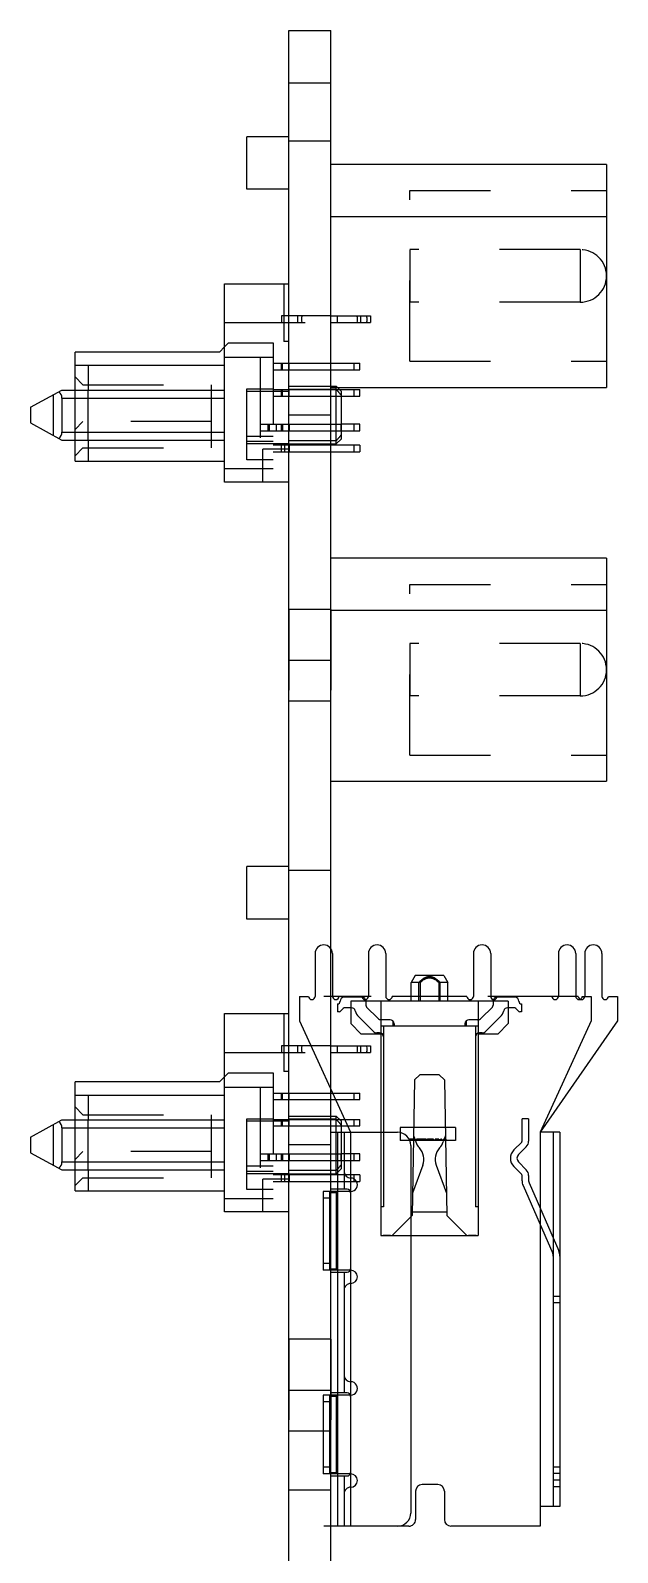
# Model space of a CAD drawing. Header units: millimetres. Extents: x 753 to 1632, y 352 to 973.
# Drawn here: x 1162.4 to 1184.8, y 646.6 to 704.6 of the extents above; entities that cross this region are included whole.
import ezdxf

# ---------------------------------------------------------------- set-up
doc = ezdxf.new("R2010")
doc.units = ezdxf.units.MM
doc.header["$LTSCALE"] = 30.734
doc.linetypes.add('HIDDEN', pattern=[0.2, 0.1, -0.1])
doc.layers.get('0').update_dxf_attribs({"linetype": 'CONTINUOUS'})
for name, color, linetype in [('02___PRT_ALL_AXES', 7, 'CONTINUOUS'), ('5_ALL_CURVES', 7, 'CONTINUOUS'), ('CURVES', 7, 'CONTINUOUS'), ('DEFAULT_2', 8, 'HIDDEN')]:
    doc.layers.add(name, color=color, linetype=linetype)

msp = doc.modelspace()

# ---------------------------------------------------------------- linework, layer by layer
at = {"color": 7, "linetype": 'Continuous'}
for p, q in [((1172.28778, 604.00169), (1172.28778, 704.60169)), ((1172.28778, 704.60169), (1173.88778, 704.60169)), ((1172.28778, 702.60169), (1173.88778, 702.60169)), ((1170.68778, 698.55169), (1170.68778, 700.55169)), ((1172.28778, 700.55169), (1170.68778, 700.55169)), ((1184.38778, 699.50169), (1173.88778, 699.50169)), ((1184.38778, 699.50169), (1184.38778, 691.00169)), ((1172.28778, 698.55169), (1170.68778, 698.55169)), ((1184.38778, 697.50169), (1173.88778, 697.50169)), ((1169.83778, 687.40169), (1169.83778, 694.95169)), ((1169.83778, 694.95169), (1172.28778, 694.95169)), ((1172.00778, 693.66669), (1172.00778, 693.53669)), ((1173.88778, 693.72669), (1175.39778, 693.72669)), ((1173.88778, 693.47669), (1175.39778, 693.47669)), ((1175.00778, 693.72669), (1175.00778, 693.47669)), ((1175.39778, 693.72669), (1175.39778, 693.47669)), ((1164.13778, 690.90169), (1164.13778, 692.35169)), ((1169.63778, 692.35169), (1164.13778, 692.35169)), ((1169.63778, 692.35169), (1169.83778, 692.55169)), ((1164.13778, 691.85169), (1169.83778, 691.85169)), ((1164.63778, 691.85169), (1164.63778, 690.90169)), ((1173.88778, 691.92669), (1174.98778, 691.92669)), ((1173.88778, 691.67669), (1174.98778, 691.67669)), ((1174.76352, 691.92669), (1174.76352, 691.67669)), ((1174.98778, 691.67669), (1174.98778, 691.92669)), ((1162.43778, 690.25169), (1163.63778, 690.90169)), ((1163.63778, 690.90169), (1169.83778, 690.90169)), ((1163.63778, 690.60169), (1163.63778, 689.30169)), ((1163.63778, 690.60169), (1169.83778, 690.60169)), ((1170.68778, 688.85169), (1170.68778, 690.85169)), ((1172.28778, 690.85169), (1170.68778, 690.85169)), ((1173.88778, 691.05169), (1174.08778, 691.05169)), ((1174.08778, 688.85169), (1174.08778, 691.05169)), ((1174.08778, 691.05169), (1174.28778, 690.85169)), ((1174.13778, 691.00169), (1184.38778, 691.00169)), ((1174.21278, 690.92669), (1174.98778, 690.92669)), ((1174.28778, 689.05172), (1174.28778, 690.85165)), ((1174.28778, 690.67669), (1174.98778, 690.67669)), ((1174.76352, 690.92669), (1174.76352, 690.67669)), ((1174.98778, 690.67669), (1174.98778, 690.92669)), ((1162.43778, 690.25169), (1162.43778, 689.65169)), ((1162.43778, 689.65169), (1163.63778, 689.00169)), ((1174.98778, 689.60669), (1174.28778, 689.60669)), ((1174.28778, 689.35669), (1174.98778, 689.35669)), ((1174.76352, 689.60669), (1174.76352, 689.35669)), ((1174.98778, 689.35669), (1174.98778, 689.60669)), ((1163.63778, 689.30169), (1169.83778, 689.30169)), ((1163.63778, 689.00169), (1169.83778, 689.00169)), ((1164.13778, 688.20169), (1164.13778, 689.00169)), ((1164.63778, 689.00169), (1164.63778, 688.20169)), ((1172.28778, 688.85169), (1170.68778, 688.85169)), ((1173.88778, 688.85169), (1174.08778, 688.85169)), ((1174.98778, 688.80669), (1173.88778, 688.80669)), ((1174.08778, 688.85169), (1174.28778, 689.05169)), ((1174.76352, 688.80669), (1174.76352, 688.55669)), ((1174.98778, 688.80669), (1174.98778, 688.55669)), ((1164.13778, 688.20169), (1169.83778, 688.20169)), ((1173.88778, 688.55669), (1174.98778, 688.55669)), ((1172.28778, 687.40169), (1169.83778, 687.40169)), ((1184.38778, 684.50169), (1173.88778, 684.50169)), ((1184.38778, 684.50169), (1184.38778, 676.00169)), ((1184.38778, 682.50169), (1173.88778, 682.50169)), ((1173.88778, 676.00169), (1184.38778, 676.00169)), ((1170.68778, 670.75169), (1170.68778, 672.75169)), ((1172.28778, 672.75169), (1170.68778, 672.75169)), ((1172.28778, 670.75169), (1170.68778, 670.75169)), ((1169.83778, 659.60169), (1169.83778, 667.15169)), ((1169.83778, 667.15169), (1172.28778, 667.15169)), ((1172.00778, 665.86669), (1172.00778, 665.73669)), ((1173.88778, 665.92669), (1175.39778, 665.92669)), ((1173.88778, 665.67669), (1175.39778, 665.67669)), ((1175.00778, 665.92669), (1175.00778, 665.67669)), ((1175.39778, 665.92669), (1175.39778, 665.67669)), ((1164.13778, 663.10169), (1164.13778, 664.55169)), ((1169.63778, 664.55169), (1164.13778, 664.55169)), ((1169.63778, 664.55169), (1169.83778, 664.75169)), ((1164.13778, 664.05169), (1169.83778, 664.05169)), ((1164.63778, 664.05169), (1164.63778, 663.10169)), ((1173.88778, 664.12669), (1174.98778, 664.12669)), ((1173.88778, 663.87669), (1174.98778, 663.87669)), ((1174.76352, 664.12669), (1174.76352, 663.87669)), ((1174.98778, 663.87669), (1174.98778, 664.12669)), ((1173.88778, 663.25169), (1174.08778, 663.25169)), ((1174.08778, 661.05169), (1174.08778, 663.25169)), ((1174.08778, 663.25169), (1174.28778, 663.05169)), ((1162.43778, 662.45169), (1163.63778, 663.10169)), ((1163.63778, 663.10169), (1169.83778, 663.10169)), ((1163.63778, 662.80169), (1163.63778, 661.50169)), ((1163.63778, 662.80169), (1169.83778, 662.80169)), ((1170.68778, 661.05169), (1170.68778, 663.05169)), ((1172.28778, 663.05169), (1170.68778, 663.05169)), ((1174.21278, 663.12669), (1174.98778, 663.12669)), ((1174.28778, 661.25172), (1174.28778, 663.05165)), ((1174.28778, 662.87669), (1174.98778, 662.87669)), ((1174.76352, 663.12669), (1174.76352, 662.87669)), ((1174.98778, 662.87669), (1174.98778, 663.12669)), ((1162.43778, 662.45169), (1162.43778, 661.85169)), ((1177.52398, 662.36915), (1177.536, 662.36915)), ((1177.536, 662.31915), (1177.52398, 662.31915)), ((1177.54225, 662.36915), (1177.54899, 662.36915)), ((1177.54899, 662.31915), (1177.54225, 662.31915)), ((1178.0621, 662.36915), (1178.07412, 662.36915)), ((1178.07412, 662.31915), (1178.0621, 662.31915)), ((1178.08037, 662.36915), (1178.08711, 662.36915)), ((1178.08711, 662.31915), (1178.08037, 662.31915)), ((1178.20475, 662.36915), (1178.18426, 662.36915)), ((1178.20475, 662.31915), (1178.18426, 662.31915)), ((1162.43778, 661.85169), (1163.63778, 661.20169)), ((1174.98778, 661.80669), (1174.28778, 661.80669)), ((1174.28778, 661.55669), (1174.98778, 661.55669)), ((1174.76352, 661.80669), (1174.76352, 661.55669)), ((1174.98778, 661.55669), (1174.98778, 661.80669)), ((1163.63778, 661.50169), (1169.83778, 661.50169)), ((1163.63778, 661.20169), (1169.83778, 661.20169)), ((1164.13778, 660.40169), (1164.13778, 661.20169)), ((1164.63778, 661.20169), (1164.63778, 660.40169)), ((1172.28778, 661.05169), (1170.68778, 661.05169)), ((1173.88778, 661.05169), (1174.08778, 661.05169)), ((1174.98778, 661.00669), (1173.88778, 661.00669)), ((1174.08778, 661.05169), (1174.28778, 661.25169)), ((1174.76352, 661.00669), (1174.76352, 660.75669)), ((1174.98778, 661.00669), (1174.98778, 660.75669)), ((1164.13778, 660.40169), (1169.83778, 660.40169)), ((1173.88778, 660.75669), (1174.98778, 660.75669)), ((1172.28778, 659.60169), (1169.83778, 659.60169)), ((1173.88778, 649.00169), (1172.28778, 649.00169))]:
    msp.add_line(p, q, dxfattribs=at)
at = {"color": 3, "linetype": 'Continuous'}
msp.add_line((1173.88778, 604.00169), (1173.88778, 704.60169), dxfattribs=at)
at = {"color": 6, "linetype": 'Continuous'}
for p, q in [((1173.28456, 669.4412), (1173.28456, 667.81169)), ((1173.94456, 669.4412), (1173.94456, 667.81169)), ((1175.31456, 669.4412), (1175.31456, 667.81169)), ((1175.97456, 669.4412), (1175.97456, 667.81169)), ((1179.31456, 669.4412), (1179.31456, 667.81169)), ((1179.97456, 669.4412), (1179.97456, 667.81169)), ((1182.55456, 669.4412), (1182.55456, 667.81169)), ((1183.21456, 669.4412), (1183.21456, 667.81169)), ((1183.55527, 669.4412), (1183.55527, 667.81169)), ((1184.21527, 669.4412), (1184.21527, 667.81169)), ((1177.093, 668.60169), (1176.943, 668.34188)), ((1178.193, 668.60169), (1177.093, 668.60169)), ((1178.193, 668.60169), (1178.343, 668.34188)), ((1176.943, 667.62329), (1176.943, 668.34188)), ((1177.28245, 668.34188), (1176.943, 668.34188)), ((1177.24092, 667.62329), (1177.24092, 668.34188)), ((1177.28245, 668.34188), (1177.28245, 667.62329)), ((1178.00356, 668.34188), (1178.00356, 667.62329)), ((1178.343, 668.34188), (1178.00356, 668.34188)), ((1178.04508, 667.62329), (1178.04508, 668.34188)), ((1178.343, 667.62329), (1178.343, 668.34188)), ((1172.688, 667.81169), (1172.688, 666.87835)), ((1172.688, 667.81169), (1173.03456, 667.81169)), ((1174.13725, 667.52326), (1174.13725, 667.22569)), ((1175.06456, 667.81169), (1174.19456, 667.81169)), ((1174.35846, 667.3464), (1174.26704, 667.25498)), ((1175.06685, 667.77569), (1174.39015, 667.77569)), ((1174.66685, 667.37569), (1174.42917, 667.37569)), ((1174.643, 667.62329), (1174.643, 666.77329)), ((1180.643, 667.62329), (1174.643, 667.62329)), ((1175.21925, 667.62329), (1175.21925, 667.46951)), ((1175.66827, 666.97907), (1175.24854, 667.3988)), ((1175.79104, 667.62329), (1175.79104, 658.69869)), ((1179.06456, 667.81169), (1176.22456, 667.81169)), ((1179.49497, 667.62329), (1179.49497, 658.69869)), ((1180.03746, 667.3988), (1179.61773, 666.97907)), ((1180.06675, 667.62329), (1180.06675, 667.46951)), ((1180.89586, 667.77569), (1180.21915, 667.77569)), ((1183.30527, 667.81169), (1180.22456, 667.81169)), ((1180.85683, 667.37569), (1180.61915, 667.37569)), ((1180.643, 667.62329), (1180.643, 666.77329)), ((1181.01897, 667.25498), (1180.92754, 667.3464)), ((1181.14875, 667.52326), (1181.14875, 667.22569)), ((1183.46456, 667.81169), (1183.808, 667.81169)), ((1183.808, 667.81169), (1183.808, 666.87835)), ((1184.46527, 667.81169), (1184.8087, 667.81169)), ((1184.8087, 667.81169), (1184.8087, 666.87835)), ((1172.688, 666.87835), (1174.63778, 662.63169)), ((1174.19632, 667.22569), (1174.13725, 667.22569)), ((1175.043, 666.37329), (1174.643, 666.77329)), ((1175.49539, 666.47907), (1174.94613, 667.02833)), ((1176.14104, 666.92049), (1175.80969, 666.92049)), ((1176.24104, 666.88229), (1176.24104, 666.67049)), ((1176.29104, 666.77049), (1176.29104, 666.67049)), ((1178.99497, 666.77049), (1178.99497, 666.67049)), ((1179.04497, 666.88229), (1179.04497, 666.67049)), ((1179.47631, 666.92049), (1179.14497, 666.92049)), ((1180.33988, 667.02833), (1179.79061, 666.47907)), ((1180.643, 666.77329), (1180.243, 666.37329)), ((1181.14875, 667.22569), (1181.08968, 667.22569)), ((1183.808, 666.87835), (1181.858, 662.63169)), ((1184.8087, 666.87835), (1181.858, 662.63169)), ((1175.79104, 666.37329), (1175.043, 666.37329)), ((1175.74252, 666.42049), (1175.63681, 666.42049)), ((1179.49497, 666.67049), (1175.79104, 666.67049)), ((1175.89252, 666.67049), (1175.89252, 659.78769)), ((1179.39348, 666.67049), (1179.39348, 659.78769)), ((1180.243, 666.37329), (1179.49497, 666.37329)), ((1179.64919, 666.42049), (1179.54348, 666.42049)), ((1177.07451, 664.62572), (1176.98431, 659.45794)), ((1177.278, 664.82569), (1177.07451, 664.62572)), ((1178.008, 664.82569), (1177.278, 664.82569)), ((1178.21149, 664.62572), (1178.008, 664.82569)), ((1178.21149, 664.62572), (1178.3017, 659.45794)), ((1176.51958, 662.81915), (1176.51958, 662.31915)), ((1178.62789, 662.81915), (1176.51958, 662.81915)), ((1178.62789, 662.81915), (1178.62789, 662.31915)), ((1181.16962, 662.29561), (1181.16962, 663.14435)), ((1181.41962, 663.14435), (1181.16962, 663.14435)), ((1181.41962, 663.14435), (1181.41962, 662.29561)), ((1173.88778, 662.63169), (1176.42778, 662.63169)), ((1174.13778, 662.63169), (1174.13778, 647.63169)), ((1174.38778, 662.63169), (1174.38778, 660.46169)), ((1174.63778, 662.63169), (1174.63778, 647.63169)), ((1177.52398, 662.31915), (1176.51958, 662.31915)), ((1176.89475, 662.31915), (1176.89475, 662.36915)), ((1176.9385, 662.36915), (1176.89475, 662.36915)), ((1176.90287, 662.31915), (1176.90287, 662.36915)), ((1176.91287, 662.31915), (1176.91287, 662.36915)), ((1176.91662, 662.31915), (1176.91662, 662.36915)), ((1176.92037, 662.31915), (1176.92037, 662.36915)), ((1176.92778, 662.13169), (1176.92778, 648.13169)), ((1176.93037, 662.31915), (1176.93037, 662.36915)), ((1176.9385, 662.31915), (1176.9385, 662.36915)), ((1176.9485, 662.31915), (1176.9485, 662.36915)), ((1176.98162, 662.36915), (1176.9485, 662.36915)), ((1176.97475, 662.31915), (1176.97475, 662.36915)), ((1176.98162, 662.31915), (1176.98162, 662.36915)), ((1176.99162, 662.31915), (1176.99162, 662.36915)), ((1177.03037, 662.36915), (1176.99162, 662.36915)), ((1176.99787, 662.31915), (1176.99787, 662.36915)), ((1176.9985, 662.31915), (1176.9985, 662.36915)), ((1177.0235, 662.31915), (1177.0235, 662.36915)), ((1177.02412, 662.31915), (1177.02412, 662.36915)), ((1177.03037, 662.31915), (1177.03037, 662.36915)), ((1177.03761, 662.51176), (1177.12121, 662.26604)), ((1177.04037, 662.31915), (1177.04037, 662.36915)), ((1177.08787, 662.36915), (1177.04037, 662.36915)), ((1177.041, 662.31915), (1177.041, 662.36915)), ((1177.04287, 662.31915), (1177.04287, 662.36915)), ((1177.04537, 662.31915), (1177.04537, 662.36915)), ((1177.04725, 662.31915), (1177.04725, 662.36915)), ((1177.04787, 662.31915), (1177.04787, 662.36915)), ((1177.0505, 662.31915), (1177.0505, 662.36915)), ((1177.05135, 662.31915), (1177.05135, 662.36915)), ((1177.0526, 662.31915), (1177.0526, 662.36915)), ((1177.0585, 662.31915), (1177.0585, 662.36915)), ((1177.06225, 662.31915), (1177.06225, 662.36915)), ((1177.066, 662.31915), (1177.066, 662.36915)), ((1177.06975, 662.31915), (1177.06975, 662.36915)), ((1177.07564, 662.31915), (1177.07564, 662.36915)), ((1177.07689, 662.31915), (1177.07689, 662.36915)), ((1177.07774, 662.31915), (1177.07774, 662.36915)), ((1177.08037, 662.31915), (1177.08037, 662.36915)), ((1177.081, 662.31915), (1177.081, 662.36915)), ((1177.08287, 662.31915), (1177.08287, 662.36915)), ((1177.08537, 662.31915), (1177.08537, 662.36915)), ((1177.08725, 662.31915), (1177.08725, 662.36915)), ((1177.08787, 662.31915), (1177.08787, 662.36915)), ((1177.14787, 662.31915), (1177.14787, 662.36915)), ((1177.18662, 662.36915), (1177.14787, 662.36915)), ((1177.15412, 662.31915), (1177.15412, 662.36915)), ((1177.15475, 662.31915), (1177.15475, 662.36915)), ((1177.17975, 662.31915), (1177.17975, 662.36915)), ((1177.18037, 662.31915), (1177.18037, 662.36915)), ((1177.18662, 662.31915), (1177.18662, 662.36915)), ((1177.19662, 662.31915), (1177.19662, 662.36915)), ((1177.24412, 662.36915), (1177.19662, 662.36915)), ((1177.19725, 662.31915), (1177.19725, 662.36915)), ((1177.19912, 662.31915), (1177.19912, 662.36915)), ((1177.20162, 662.31915), (1177.20162, 662.36915)), ((1177.2035, 662.31915), (1177.2035, 662.36915)), ((1177.20412, 662.31915), (1177.20412, 662.36915)), ((1177.20675, 662.31915), (1177.20675, 662.36915)), ((1177.2076, 662.31915), (1177.2076, 662.36915)), ((1177.20885, 662.31915), (1177.20885, 662.36915)), ((1177.21475, 662.31915), (1177.21475, 662.36915)), ((1177.2185, 662.31915), (1177.2185, 662.36915)), ((1177.22225, 662.31915), (1177.22225, 662.36915)), ((1177.226, 662.31915), (1177.226, 662.36915)), ((1177.23189, 662.31915), (1177.23189, 662.36915)), ((1177.23314, 662.31915), (1177.23314, 662.36915)), ((1177.23399, 662.31915), (1177.23399, 662.36915)), ((1177.23662, 662.31915), (1177.23662, 662.36915)), ((1177.23725, 662.31915), (1177.23725, 662.36915)), ((1177.23912, 662.31915), (1177.23912, 662.36915)), ((1177.24162, 662.31915), (1177.24162, 662.36915)), ((1177.2435, 662.31915), (1177.2435, 662.36915)), ((1177.24412, 662.31915), (1177.24412, 662.36915)), ((1177.25412, 662.31915), (1177.25412, 662.36915)), ((1177.261, 662.36915), (1177.25412, 662.36915)), ((1177.261, 662.31915), (1177.261, 662.36915)), ((1177.271, 662.31915), (1177.271, 662.36915)), ((1177.30912, 662.36915), (1177.271, 662.36915)), ((1177.28662, 662.31915), (1177.28662, 662.36915)), ((1177.2935, 662.31915), (1177.2935, 662.36915)), ((1177.30912, 662.31915), (1177.30912, 662.36915)), ((1177.31912, 662.31915), (1177.31912, 662.36915)), ((1177.36287, 662.36915), (1177.31912, 662.36915)), ((1177.326, 662.31915), (1177.326, 662.36915)), ((1177.33162, 662.31915), (1177.33162, 662.36915)), ((1177.33287, 662.31915), (1177.33287, 662.36915)), ((1177.33725, 662.31915), (1177.33725, 662.36915)), ((1177.341, 662.31915), (1177.341, 662.36915)), ((1177.34475, 662.31915), (1177.34475, 662.36915)), ((1177.3485, 662.31915), (1177.3485, 662.36915)), ((1177.35037, 662.31915), (1177.35037, 662.36915)), ((1177.356, 662.31915), (1177.356, 662.36915)), ((1177.36287, 662.31915), (1177.36287, 662.36915)), ((1177.37287, 662.31915), (1177.37287, 662.36915)), ((1177.411, 662.36915), (1177.37287, 662.36915)), ((1177.3885, 662.31915), (1177.3885, 662.36915)), ((1177.39537, 662.31915), (1177.39537, 662.36915)), ((1177.411, 662.31915), (1177.411, 662.36915)), ((1177.421, 662.31915), (1177.421, 662.36915)), ((1177.45975, 662.36915), (1177.421, 662.36915)), ((1177.42725, 662.31915), (1177.42725, 662.36915)), ((1177.42787, 662.31915), (1177.42787, 662.36915)), ((1177.45287, 662.31915), (1177.45287, 662.36915)), ((1177.4535, 662.31915), (1177.4535, 662.36915)), ((1177.45975, 662.31915), (1177.45975, 662.36915)), ((1177.46975, 662.31915), (1177.46975, 662.36915)), ((1177.506, 662.36915), (1177.46975, 662.36915)), ((1177.47037, 662.31915), (1177.47037, 662.36915)), ((1177.47287, 662.31915), (1177.47287, 662.36915)), ((1177.49912, 662.31915), (1177.49912, 662.36915)), ((1177.506, 662.31915), (1177.506, 662.36915)), ((1177.51554, 662.36915), (1177.52398, 662.36915)), ((1177.51649, 662.31915), (1177.51649, 662.36915)), ((1177.51726, 662.31915), (1177.51724, 662.36915)), ((1177.51725, 662.31915), (1177.51725, 662.36915)), ((1177.51908, 662.31915), (1177.51908, 662.36915)), ((1177.52035, 662.31915), (1177.52035, 662.36915)), ((1177.52287, 662.31915), (1177.52287, 662.36915)), ((1177.52454, 662.31915), (1177.52454, 662.36915)), ((1177.52648, 662.31915), (1177.52648, 662.36915)), ((1177.52725, 662.31915), (1177.52725, 662.36915)), ((1177.52787, 662.31915), (1177.52787, 662.36915)), ((1177.53037, 662.31915), (1177.53037, 662.36915)), ((1177.53162, 662.31915), (1177.53162, 662.36915)), ((1177.53225, 662.31915), (1177.53225, 662.36915)), ((1177.53537, 662.31915), (1177.53537, 662.36915)), ((1177.536, 662.36915), (1177.54225, 662.36915)), ((1177.54225, 662.31915), (1177.536, 662.31915)), ((1177.53693, 662.31915), (1177.53693, 662.36915)), ((1177.53716, 662.31915), (1177.5374, 662.36915)), ((1177.5385, 662.31915), (1177.5385, 662.36915)), ((1177.53912, 662.31915), (1177.53912, 662.36915)), ((1177.54225, 662.31915), (1177.54225, 662.36915)), ((1177.54287, 662.31915), (1177.54287, 662.36915)), ((1177.54624, 662.31915), (1177.54624, 662.36915)), ((1177.5472, 662.31915), (1177.5472, 662.36915)), ((1177.54827, 662.31915), (1177.54827, 662.36915)), ((1177.54899, 662.31915), (1177.54899, 662.36915)), ((1177.54899, 662.36915), (1177.55787, 662.36915)), ((1178.0621, 662.31915), (1177.54899, 662.31915)), ((1177.55039, 662.31915), (1177.55039, 662.36915)), ((1177.55162, 662.31915), (1177.55162, 662.36915)), ((1177.55225, 662.31915), (1177.55225, 662.36915)), ((1177.55287, 662.31915), (1177.55287, 662.36915)), ((1177.55537, 662.31915), (1177.55537, 662.36915)), ((1177.55693, 662.31915), (1177.55693, 662.36915)), ((1177.55787, 662.31915), (1177.55787, 662.36915)), ((1177.56787, 662.31915), (1177.56787, 662.36915)), ((1177.60412, 662.36915), (1177.56787, 662.36915)), ((1177.5685, 662.31915), (1177.5685, 662.36915)), ((1177.571, 662.31915), (1177.571, 662.36915)), ((1177.59725, 662.31915), (1177.59725, 662.36915)), ((1177.60412, 662.31915), (1177.60412, 662.36915)), ((1177.61412, 662.31915), (1177.61412, 662.36915)), ((1177.65287, 662.36915), (1177.61412, 662.36915)), ((1177.616, 662.31915), (1177.616, 662.36915)), ((1177.61662, 662.31915), (1177.61662, 662.36915)), ((1177.61725, 662.31915), (1177.61725, 662.36915)), ((1177.621, 662.31915), (1177.621, 662.36915)), ((1177.62225, 662.31915), (1177.62225, 662.36915)), ((1177.62287, 662.31915), (1177.62287, 662.36915)), ((1177.6235, 662.31915), (1177.6235, 662.36915)), ((1177.62412, 662.31915), (1177.62412, 662.36915)), ((1177.62484, 662.31915), (1177.62484, 662.36915)), ((1177.626, 662.31915), (1177.626, 662.36915)), ((1177.631, 662.31915), (1177.631, 662.36915)), ((1177.63287, 662.31915), (1177.63287, 662.36915)), ((1177.63412, 662.31915), (1177.63412, 662.36915)), ((1177.646, 662.31915), (1177.646, 662.36915)), ((1177.65287, 662.31915), (1177.65287, 662.36915)), ((1177.66287, 662.31915), (1177.66287, 662.36915)), ((1177.69912, 662.36915), (1177.66287, 662.36915)), ((1177.6635, 662.31915), (1177.6635, 662.36915)), ((1177.66725, 662.31915), (1177.66725, 662.36915)), ((1177.66912, 662.31915), (1177.66912, 662.36915)), ((1177.67109, 662.31915), (1177.67109, 662.36915)), ((1177.67225, 662.31915), (1177.67225, 662.36915)), ((1177.67725, 662.31915), (1177.67725, 662.36915)), ((1177.67912, 662.31915), (1177.67912, 662.36915)), ((1177.69225, 662.31915), (1177.69225, 662.36915)), ((1177.69912, 662.31915), (1177.69912, 662.36915)), ((1177.70912, 662.31915), (1177.70912, 662.36915)), ((1177.74537, 662.36915), (1177.70912, 662.36915)), ((1177.70975, 662.31915), (1177.70975, 662.36915)), ((1177.71225, 662.31915), (1177.71225, 662.36915)), ((1177.7385, 662.31915), (1177.7385, 662.36915)), ((1177.74537, 662.31915), (1177.74537, 662.36915)), ((1177.75537, 662.31915), (1177.75537, 662.36915)), ((1177.79412, 662.36915), (1177.75537, 662.36915)), ((1177.75725, 662.31915), (1177.75725, 662.36915)), ((1177.75787, 662.31915), (1177.75787, 662.36915)), ((1177.7585, 662.31915), (1177.7585, 662.36915)), ((1177.76225, 662.31915), (1177.76225, 662.36915)), ((1177.7635, 662.31915), (1177.7635, 662.36915)), ((1177.76412, 662.31915), (1177.76412, 662.36915)), ((1177.76475, 662.31915), (1177.76475, 662.36915)), ((1177.76537, 662.31915), (1177.76537, 662.36915)), ((1177.76609, 662.31915), (1177.76609, 662.36915)), ((1177.76725, 662.31915), (1177.76725, 662.36915)), ((1177.77225, 662.31915), (1177.77225, 662.36915)), ((1177.77412, 662.31915), (1177.77412, 662.36915)), ((1177.77537, 662.31915), (1177.77537, 662.36915)), ((1177.78725, 662.31915), (1177.78725, 662.36915)), ((1177.79412, 662.31915), (1177.79412, 662.36915)), ((1177.85412, 662.31915), (1177.85412, 662.36915)), ((1177.89287, 662.36915), (1177.85412, 662.36915)), ((1177.856, 662.31915), (1177.856, 662.36915)), ((1177.85662, 662.31915), (1177.85662, 662.36915)), ((1177.85725, 662.31915), (1177.85725, 662.36915)), ((1177.861, 662.31915), (1177.861, 662.36915)), ((1177.86225, 662.31915), (1177.86225, 662.36915)), ((1177.86287, 662.31915), (1177.86287, 662.36915)), ((1177.8635, 662.31915), (1177.8635, 662.36915)), ((1177.86412, 662.31915), (1177.86412, 662.36915)), ((1177.86484, 662.31915), (1177.86484, 662.36915)), ((1177.866, 662.31915), (1177.866, 662.36915)), ((1177.871, 662.31915), (1177.871, 662.36915)), ((1177.87287, 662.31915), (1177.87287, 662.36915)), ((1177.87412, 662.31915), (1177.87412, 662.36915)), ((1177.886, 662.31915), (1177.886, 662.36915)), ((1177.89287, 662.31915), (1177.89287, 662.36915)), ((1177.90287, 662.31915), (1177.90287, 662.36915)), ((1177.95037, 662.36915), (1177.90287, 662.36915)), ((1177.9035, 662.31915), (1177.9035, 662.36915)), ((1177.90537, 662.31915), (1177.90537, 662.36915)), ((1177.90787, 662.31915), (1177.90787, 662.36915)), ((1177.90975, 662.31915), (1177.90975, 662.36915)), ((1177.91037, 662.31915), (1177.91037, 662.36915)), ((1177.913, 662.31915), (1177.913, 662.36915)), ((1177.91385, 662.31915), (1177.91385, 662.36915)), ((1177.9151, 662.31915), (1177.9151, 662.36915)), ((1177.921, 662.31915), (1177.921, 662.36915)), ((1177.92475, 662.31915), (1177.92475, 662.36915)), ((1177.9285, 662.31915), (1177.9285, 662.36915)), ((1177.93225, 662.31915), (1177.93225, 662.36915)), ((1177.93814, 662.31915), (1177.93814, 662.36915)), ((1177.93939, 662.31915), (1177.93939, 662.36915)), ((1177.94024, 662.31915), (1177.94024, 662.36915)), ((1177.94287, 662.31915), (1177.94287, 662.36915)), ((1177.9435, 662.31915), (1177.9435, 662.36915)), ((1177.94537, 662.31915), (1177.94537, 662.36915)), ((1177.94787, 662.31915), (1177.94787, 662.36915)), ((1177.94975, 662.31915), (1177.94975, 662.36915)), ((1177.95037, 662.31915), (1177.95037, 662.36915)), ((1177.96037, 662.31915), (1177.96037, 662.36915)), ((1177.99412, 662.36915), (1177.96037, 662.36915)), ((1177.96412, 662.31915), (1177.96412, 662.36915)), ((1177.98725, 662.31915), (1177.98725, 662.36915)), ((1177.99412, 662.31915), (1177.99412, 662.36915)), ((1178.05366, 662.36915), (1178.0621, 662.36915)), ((1178.05462, 662.31915), (1178.05462, 662.36915)), ((1178.05539, 662.31915), (1178.05536, 662.36915)), ((1178.05537, 662.31915), (1178.05537, 662.36915)), ((1178.05721, 662.31915), (1178.05721, 662.36915)), ((1178.05848, 662.31915), (1178.05848, 662.36915)), ((1178.061, 662.31915), (1178.061, 662.36915)), ((1178.06266, 662.31915), (1178.06266, 662.36915)), ((1178.06461, 662.31915), (1178.06461, 662.36915)), ((1178.06537, 662.31915), (1178.06537, 662.36915)), ((1178.066, 662.31915), (1178.066, 662.36915)), ((1178.0685, 662.31915), (1178.0685, 662.36915)), ((1178.06975, 662.31915), (1178.06975, 662.36915)), ((1178.07037, 662.31915), (1178.07037, 662.36915)), ((1178.0735, 662.31915), (1178.0735, 662.36915)), ((1178.07412, 662.36915), (1178.08037, 662.36915)), ((1178.08037, 662.31915), (1178.07412, 662.31915)), ((1178.07506, 662.31915), (1178.07506, 662.36915)), ((1178.07528, 662.31915), (1178.07552, 662.36915)), ((1178.07662, 662.31915), (1178.07662, 662.36915)), ((1178.07725, 662.31915), (1178.07725, 662.36915)), ((1178.08037, 662.31915), (1178.08037, 662.36915)), ((1178.081, 662.31915), (1178.081, 662.36915)), ((1178.08437, 662.31915), (1178.08437, 662.36915)), ((1178.08533, 662.31915), (1178.08533, 662.36915)), ((1178.08639, 662.31915), (1178.08639, 662.36915)), ((1178.08711, 662.36915), (1178.096, 662.36915)), ((1178.18426, 662.31915), (1178.08711, 662.31915)), ((1178.08712, 662.31915), (1178.08712, 662.36915)), ((1178.08852, 662.31915), (1178.08852, 662.36915)), ((1178.08975, 662.31915), (1178.08975, 662.36915)), ((1178.09037, 662.31915), (1178.09037, 662.36915)), ((1178.091, 662.31915), (1178.091, 662.36915)), ((1178.0935, 662.31915), (1178.0935, 662.36915)), ((1178.09505, 662.31915), (1178.09505, 662.36915)), ((1178.096, 662.31915), (1178.096, 662.36915)), ((1178.106, 662.31915), (1178.106, 662.36915)), ((1178.11287, 662.36915), (1178.106, 662.36915)), ((1178.11287, 662.31915), (1178.11287, 662.36915)), ((1178.24839, 662.51176), (1178.16479, 662.26604)), ((1178.17242, 662.31915), (1178.17242, 662.36915)), ((1178.18426, 662.36915), (1178.17242, 662.36915)), ((1178.17383, 662.31915), (1178.17383, 662.36915)), ((1178.17462, 662.31915), (1178.17462, 662.36915)), ((1178.17537, 662.31915), (1178.17537, 662.36915)), ((1178.17881, 662.31915), (1178.17881, 662.36915)), ((1178.17948, 662.31915), (1178.17975, 662.36915)), ((1178.18082, 662.31915), (1178.18082, 662.36915)), ((1178.18245, 662.31915), (1178.18245, 662.36915)), ((1178.18343, 662.31915), (1178.18343, 662.36915)), ((1178.186, 662.31915), (1178.186, 662.36915)), ((1178.18787, 662.31915), (1178.18787, 662.36915)), ((1178.19506, 662.31915), (1178.19506, 662.36915)), ((1178.20475, 662.31915), (1178.20475, 662.36915)), ((1178.20475, 662.36915), (1178.21162, 662.36915)), ((1178.62789, 662.31915), (1178.20475, 662.31915)), ((1178.21162, 662.31915), (1178.21162, 662.36915)), ((1178.22162, 662.31915), (1178.22162, 662.36915)), ((1178.2285, 662.36915), (1178.22162, 662.36915)), ((1178.2285, 662.31915), (1178.2285, 662.36915)), ((1178.2385, 662.31915), (1178.2385, 662.36915)), ((1178.27725, 662.36915), (1178.2385, 662.36915)), ((1178.24037, 662.31915), (1178.24037, 662.36915)), ((1178.241, 662.31915), (1178.241, 662.36915)), ((1178.24162, 662.31915), (1178.24162, 662.36915)), ((1178.24537, 662.31915), (1178.24537, 662.36915)), ((1178.24662, 662.31915), (1178.24662, 662.36915)), ((1178.24725, 662.31915), (1178.24725, 662.36915)), ((1178.24787, 662.31915), (1178.24787, 662.36915)), ((1178.2485, 662.31915), (1178.2485, 662.36915)), ((1178.24922, 662.31915), (1178.24922, 662.36915)), ((1178.25037, 662.31915), (1178.25037, 662.36915)), ((1178.25537, 662.31915), (1178.25537, 662.36915)), ((1178.25725, 662.31915), (1178.25725, 662.36915)), ((1178.2585, 662.31915), (1178.2585, 662.36915)), ((1178.27037, 662.31915), (1178.27037, 662.36915)), ((1178.27725, 662.31915), (1178.27725, 662.36915)), ((1181.15498, 662.26026), (1180.85679, 661.96207)), ((1181.858, 662.63169), (1181.858, 647.63169)), ((1182.608, 662.63169), (1181.858, 662.63169)), ((1182.358, 662.63169), (1182.358, 648.38169)), ((1182.608, 662.63169), (1182.608, 648.38169)), ((1181.33175, 662.08348), (1181.03356, 661.78529)), ((1177.39146, 661.3821), (1176.99936, 660.32022)), ((1177.89455, 661.3821), (1178.28664, 660.32022)), ((1181.15511, 661.02735), (1180.85679, 661.32567)), ((1181.33189, 661.20413), (1181.03356, 661.50245)), ((1181.16976, 660.7861), (1181.16976, 660.99199)), ((1181.41976, 660.99199), (1181.41976, 660.7861)), ((1173.58778, 660.38169), (1173.58778, 657.38169)), ((1174.64178, 660.38169), (1173.58778, 660.38169)), ((1173.83778, 660.38169), (1173.83778, 657.38169)), ((1174.50778, 660.46169), (1173.88778, 660.46169)), ((1174.08778, 660.38169), (1174.08778, 657.38169)), ((1181.20733, 660.60608), (1182.33706, 658.01782)), ((1181.43646, 660.70609), (1182.56625, 658.11769)), ((1173.58778, 660.13169), (1173.83778, 660.13169)), ((1174.13778, 660.33169), (1173.88778, 660.33169)), ((1175.89252, 659.78769), (1175.79104, 659.78769)), ((1179.49497, 659.78769), (1179.39348, 659.78769)), ((1176.98431, 659.45794), (1176.22505, 658.69869)), ((1178.29943, 659.58769), (1176.98657, 659.58769)), ((1178.3017, 659.45794), (1179.06095, 658.69869)), ((1175.79104, 658.69869), (1179.49497, 658.69869)), ((1173.83778, 657.63169), (1173.58778, 657.63169)), ((1174.64178, 657.38169), (1173.58778, 657.38169)), ((1173.88778, 657.43169), (1174.13778, 657.43169)), ((1173.88778, 657.30169), (1174.50778, 657.30169)), ((1174.38778, 657.30169), (1174.38778, 652.70336)), ((1182.608, 656.38169), (1182.358, 656.38169)), ((1182.608, 656.13169), (1182.358, 656.13169)), ((1173.58778, 652.62336), (1173.58778, 649.62336)), ((1174.64178, 652.62336), (1173.58778, 652.62336)), ((1173.58778, 652.37336), (1173.83778, 652.37336)), ((1173.83778, 652.62336), (1173.83778, 649.62336)), ((1174.50778, 652.70336), (1173.88778, 652.70336)), ((1174.13778, 652.57336), (1173.88778, 652.57336)), ((1174.08778, 652.62336), (1174.08778, 649.62336)), ((1173.83778, 649.87336), (1173.58778, 649.87336)), ((1174.64178, 649.62336), (1173.58778, 649.62336)), ((1173.88778, 649.67336), (1174.13778, 649.67336)), ((1173.88778, 649.54336), (1174.50778, 649.54336)), ((1174.38778, 649.54336), (1174.38778, 647.63169)), ((1182.608, 649.88169), (1182.358, 649.88169)), ((1182.608, 649.63169), (1182.358, 649.63169)), ((1182.608, 649.38169), (1182.358, 649.38169)), ((1177.11078, 648.96169), (1177.11078, 647.88169)), ((1177.96078, 649.21169), (1177.36078, 649.21169)), ((1178.21078, 648.96169), (1178.21078, 647.88169)), ((1182.608, 649.13169), (1182.358, 649.13169)), ((1182.608, 648.38169), (1181.858, 648.38169)), ((1176.86078, 647.63169), (1173.88778, 647.63169)), ((1181.858, 647.63169), (1178.46078, 647.63169))]:
    msp.add_line(p, q, dxfattribs=at)
for centre, radius, start, end in [((1173.61456, 669.4412), 0.33, 0, 180), ((1175.64456, 669.4412), 0.33, 0, 180), ((1179.64456, 669.4412), 0.33, 0, 180), ((1182.88456, 669.4412), 0.33, 0, 180), ((1183.88527, 669.4412), 0.33, 0, 180), ((1173.15956, 667.81169), 0.125, 180, 0), ((1174.06956, 667.81169), 0.125, 180, 360), ((1174.13775, 667.62329), 0.1, 269.7634941, 0), ((1174.39015, 667.62329), 0.1524, 90, 180), ((1174.42917, 667.27569), 0.1, 90, 135), ((1174.66685, 667.22329), 0.1524, 14.0696733, 90), ((1175.18956, 667.81169), 0.125, 180, 0), ((1175.06685, 667.62329), 0.1524, 0, 90), ((1175.31925, 667.46951), 0.1, 180, 225), ((1176.09956, 667.81169), 0.125, 180, 0), ((1179.18956, 667.81169), 0.125, 180, 0), ((1180.09956, 667.81169), 0.125, 180, 0), ((1179.96675, 667.46951), 0.1, 315, 0), ((1180.21915, 667.62329), 0.1524, 90, 180), ((1180.61915, 667.22329), 0.1524, 90, 165.9303267), ((1180.85683, 667.27569), 0.1, 45, 90), ((1180.89586, 667.62329), 0.1524, 0, 90), ((1181.14826, 667.62329), 0.1, 180, 270.2365059), ((1182.42956, 667.81169), 0.125, 180, 0), ((1183.33956, 667.81169), 0.125, 180, 0), ((1183.43027, 667.81169), 0.125, 180, 0), ((1184.34027, 667.81169), 0.125, 180, 0), ((1174.19632, 667.32569), 0.1, 270, 315), ((1175.29968, 667.38189), 0.5, 194.0696733, 225), ((1175.80969, 667.12049), 0.2, 225, 270), ((1176.14104, 666.77049), 0.15, 0, 90), ((1179.14497, 666.77049), 0.15, 90, 180), ((1179.47631, 667.12049), 0.2, 270, 315), ((1179.98632, 667.38189), 0.5, 315, 345.9303267), ((1181.08968, 667.32569), 0.1, 225, 270), ((1175.63681, 666.62049), 0.2, 225, 270), ((1175.74252, 666.27049), 0.15, 0, 90), ((1179.54348, 666.27049), 0.15, 90, 180), ((1179.64919, 666.62049), 0.2, 270, 315), ((1176.42778, 662.13169), 0.5, 0, 90), ((1177.72237, 662.47057), 0.635, 198.7892032, 223.1466075), ((1177.56363, 662.47057), 0.635, 316.8533925, 341.2107968), ((1181.11962, 662.29561), 0.05, 315, 360), ((1181.11962, 662.29561), 0.3, 315, 360), ((1176.79577, 661.60206), 0.635, 339.7334807, 43.1466075), ((1178.49023, 661.60206), 0.635, 136.8533925, 200.2665193), ((1181.17499, 661.64387), 0.45, 135, 225), ((1181.17499, 661.64387), 0.2, 135, 225), ((1174.64178, 661.14369), 0.254, 180.0000001, 269.9999989), ((1181.11976, 660.99199), 0.05, 0, 45), ((1181.11976, 660.99199), 0.3, 0, 45), ((1174.50778, 660.33169), 0.13, 0, 90), ((1174.64178, 660.63569), 0.254, 270, 90.0000011), ((1181.61976, 660.7861), 0.45, 180, 203.5804812), ((1181.61976, 660.7861), 0.2, 180, 203.5804812), ((1182.108, 657.91767), 0.5, 0, 23.5804812), ((1182.108, 657.91767), 0.25, 0, 23.6870437), ((1174.64178, 656.61969), 0.254, 89.9997288, 180), ((1174.50778, 657.43169), 0.13, 270, 360), ((1174.64178, 657.12769), 0.254, 270.0002712, 90), ((1174.64178, 653.38536), 0.254, 180, 269.9999997), ((1174.64178, 652.87736), 0.254, 270, 90.0000003), ((1174.50778, 652.57336), 0.13, 0, 90), ((1174.50778, 649.67336), 0.13, 270, 0), ((1174.64178, 649.36936), 0.254, 270.0003335, 90), ((1174.64178, 648.86136), 0.254, 89.9996665, 180), ((1177.36078, 648.96169), 0.25, 90, 180), ((1177.96078, 648.96169), 0.25, 0, 90), ((1176.42778, 648.13169), 0.5, 270, 0), ((1176.86078, 647.88169), 0.25, 269.9999999, 0), ((1178.46078, 647.88169), 0.25, 180, 270)]:
    msp.add_arc(centre, radius, start, end, dxfattribs=at)
at = {"color": 7, "linetype": 'Continuous'}
for centre, start_param, end_param in [((1163.3327, 690.60169), 0, 0.90783543), ((1163.3327, 689.30169), -0.90783543, 0), ((1163.3327, 662.80169), 0, 0.90783543), ((1163.3327, 661.50169), -0.90783543, 0)]:
    msp.add_ellipse(centre, major_axis=(0.30508, 0), ratio=0.98333333, start_param=start_param, end_param=end_param, dxfattribs=at)
for points, start_tangent, end_tangent in [([(1174.11886, 693.72669), (1174.12402, 693.69614), (1174.13071, 693.60169)], (0.19114015, -0.98156276), (0, -1)), ([(1174.13071, 693.60169), (1174.12997, 693.56994), (1174.11886, 693.47669)], (0, -1), (-0.19114015, -0.98156276)), ([(1174.87754, 693.72669), (1174.8827, 693.69614), (1174.8894, 693.60169)], (0.19114015, -0.98156276), (0, -1)), ([(1174.8894, 693.60169), (1174.88865, 693.56994), (1174.87754, 693.47669)], (0, -1), (-0.19114015, -0.98156276)), ([(1175.24511, 693.72669), (1175.24813, 693.69622), (1175.25206, 693.60169)], (0.11343684, -0.99354521), (0, -1)), ([(1175.25206, 693.60169), (1175.25162, 693.56988), (1175.24511, 693.47669)], (0, -1), (-0.11343688, -0.9935452)), ([(1174.11886, 665.92669), (1174.12402, 665.89614), (1174.13071, 665.80169)], (0.19114015, -0.98156276), (0, -1)), ([(1174.13071, 665.80169), (1174.12997, 665.76994), (1174.11886, 665.67669)], (0, -1), (-0.19114015, -0.98156276)), ([(1174.87754, 665.92669), (1174.8827, 665.89614), (1174.8894, 665.80169)], (0.19114015, -0.98156276), (0, -1)), ([(1174.8894, 665.80169), (1174.88865, 665.76994), (1174.87754, 665.67669)], (0, -1), (-0.19114015, -0.98156276)), ([(1175.24511, 665.92669), (1175.24813, 665.89622), (1175.25206, 665.80169)], (0.11343684, -0.99354521), (0, -1)), ([(1175.25206, 665.80169), (1175.25162, 665.76988), (1175.24511, 665.67669)], (0, -1), (-0.11343688, -0.9935452))]:
    msp.add_spline(points, degree=3, dxfattribs=dict(at, start_tangent=start_tangent, end_tangent=end_tangent))
at = {"color": 6, "linetype": 'Continuous'}
for points, start_tangent, end_tangent in [([(1178.04508, 668.34188), (1177.97763, 668.405), (1177.91414, 668.45635), (1177.85423, 668.49657), (1177.79795, 668.52621), (1177.7447, 668.54634), (1177.69373, 668.55797), (1177.6436, 668.56185), (1177.59373, 668.55819), (1177.54288, 668.54681), (1177.48989, 668.52703), (1177.43366, 668.49769), (1177.37344, 668.45751), (1177.30917, 668.4057), (1177.24092, 668.34188)], (-0.70891283, 0.70529611), (-0.70891283, -0.70529611)), ([(1177.24092, 668.34188), (1177.30831, 668.40495), (1177.3717, 668.45623), (1177.43155, 668.49643), (1177.48783, 668.5261), (1177.54114, 668.54629), (1177.59216, 668.55795), (1177.64232, 668.56185), (1177.69229, 668.55819), (1177.74314, 668.54681), (1177.79616, 668.52701), (1177.85238, 668.49767), (1177.91254, 668.45753), (1177.9768, 668.40573), (1178.04508, 668.34188)], (0.70891279, 0.70529614), (0.70891279, -0.70529614)), ([(1177.28245, 668.34188), (1177.34681, 668.39536), (1177.40698, 668.43757), (1177.46367, 668.46966), (1177.51726, 668.49251), (1177.56856, 668.50712), (1177.61834, 668.51421), (1177.66766, 668.51421), (1177.71751, 668.5071), (1177.76851, 668.49259), (1177.82198, 668.46983), (1177.87879, 668.43772), (1177.93923, 668.39532), (1178.00356, 668.34188)], (0.7462025, 0.66571903), (0.7462025, -0.66571903)), ([(1178.00356, 668.34188), (1177.93922, 668.39534), (1177.87907, 668.43754), (1177.82237, 668.46964), (1177.7688, 668.49249), (1177.71747, 668.50711), (1177.66769, 668.51421), (1177.61837, 668.51421), (1177.56853, 668.50711), (1177.51753, 668.49261), (1177.46404, 668.46984), (1177.40723, 668.43773), (1177.34678, 668.39534), (1177.28245, 668.34188)], (-0.74620251, 0.66571902), (-0.74620251, -0.66571902))]:
    msp.add_spline(points, degree=3, dxfattribs=dict(at, start_tangent=start_tangent, end_tangent=end_tangent))
at = {"layer": '02___PRT_ALL_AXES', "color": 8, "linetype": 'HIDDEN'}
for p, q in [((1183.38778, 696.25169), (1176.88778, 696.25169)), ((1176.88778, 696.25161), (1176.88778, 694.25177)), ((1183.38778, 694.25169), (1176.88778, 694.25169)), ((1172.28778, 688.85169), (1172.28778, 691.05169)), ((1172.28778, 691.05169), (1173.88778, 691.05169)), ((1173.88778, 688.85169), (1173.88778, 691.05169)), ((1173.88778, 689.95169), (1172.28778, 689.95169)), ((1172.28778, 688.85169), (1173.88778, 688.85169)), ((1172.28778, 682.55169), (1172.28778, 679.05169)), ((1173.88778, 682.55169), (1172.28778, 682.55169)), ((1173.88778, 682.55169), (1173.88778, 679.05169)), ((1183.38778, 681.25169), (1176.88778, 681.25169)), ((1176.88778, 681.25161), (1176.88778, 679.25177)), ((1173.88778, 679.05169), (1172.28778, 679.05169)), ((1183.38778, 679.25169), (1176.88778, 679.25169)), ((1172.28778, 661.05169), (1172.28778, 663.25169)), ((1172.28778, 663.25169), (1173.88778, 663.25169)), ((1173.88778, 661.05169), (1173.88778, 663.25169)), ((1173.88778, 662.15169), (1172.28778, 662.15169)), ((1172.28778, 661.05169), (1173.88778, 661.05169)), ((1172.28778, 654.75169), (1172.28778, 651.25169)), ((1173.88778, 654.75169), (1172.28778, 654.75169)), ((1173.88778, 654.75169), (1173.88778, 651.25169)), ((1173.88778, 651.25169), (1172.28778, 651.25169))]:
    msp.add_line(p, q, dxfattribs=at)
at = {"layer": '5_ALL_CURVES', "color": 8, "linetype": 'HIDDEN'}
msp.add_line((1173.8878, 647.63169), (1173.613, 647.63169), dxfattribs=at)
at = {"layer": '5_ALL_CURVES', "color": 40, "linetype": 'Continuous'}
for p, q in [((1175.418, 647.63169), (1173.88777, 647.63169)), ((1181.318, 647.63169), (1179.868, 647.63169))]:
    msp.add_line(p, q, dxfattribs=at)
at = {"layer": 'CURVES', "color": 8, "linetype": 'HIDDEN'}
msp.add_line((1173.8878, 667.81169), (1173.613, 667.81169), dxfattribs=at)
at = {"layer": 'CURVES', "color": 4, "linetype": 'Continuous'}
for p, q in [((1175.418, 667.81169), (1173.88777, 667.81169)), ((1181.318, 667.81169), (1179.868, 667.81169)), ((1176.16106, 658.69869), (1175.87437, 658.69869)), ((1179.42014, 658.69869), (1179.13345, 658.69869))]:
    msp.add_line(p, q, dxfattribs=at)
at = {"layer": 'DEFAULT_2', "color": 8, "linetype": 'HIDDEN'}
for p, q in [((1172.28778, 700.40169), (1173.88778, 700.40169)), ((1176.88778, 692.00169), (1176.88778, 698.50169)), ((1176.88778, 698.50169), (1184.38778, 698.50169)), ((1183.38778, 696.25169), (1183.38778, 694.25169)), ((1172.08778, 694.95169), (1172.08778, 692.75169)), ((1169.83778, 693.47669), (1173.88778, 693.47669)), ((1172.00485, 693.72669), (1172.00485, 693.47669)), ((1173.88778, 693.72669), (1172.00485, 693.72669)), ((1172.61013, 693.72669), (1172.61013, 693.47669)), ((1169.83778, 692.55169), (1169.98778, 692.70169)), ((1169.98778, 692.70169), (1171.68778, 692.70169)), ((1171.68778, 692.70169), (1171.68778, 687.90169)), ((1172.28778, 692.75169), (1172.08778, 692.75169)), ((1169.83778, 692.15169), (1171.68778, 692.15169)), ((1171.18778, 692.15169), (1171.18778, 687.90169)), ((1171.68778, 691.92669), (1173.88778, 691.92669)), ((1171.68778, 691.67669), (1173.88778, 691.67669)), ((1171.98778, 691.92669), (1171.98778, 691.67669)), ((1172.03778, 691.67669), (1172.03778, 691.92669)), ((1172.30035, 691.67669), (1172.30035, 691.92669)), ((1176.88778, 692.00169), (1184.38778, 692.00169)), ((1164.43778, 691.10169), (1164.13778, 691.40169)), ((1164.43778, 691.10169), (1169.33778, 691.10169)), ((1169.33778, 688.70169), (1169.33778, 691.10169)), ((1163.30381, 690.72079), (1163.30381, 689.18259)), ((1164.13778, 689.00169), (1164.13778, 690.90169)), ((1164.63778, 689.00169), (1164.63778, 690.90169)), ((1170.68778, 690.85169), (1170.68778, 690.95169)), ((1170.68778, 690.95169), (1171.68778, 690.95169)), ((1171.68778, 690.92669), (1174.21278, 690.92669)), ((1171.68778, 690.67669), (1174.28778, 690.67669)), ((1171.98778, 690.92669), (1171.98778, 690.67669)), ((1172.03778, 690.67669), (1172.03778, 690.92669)), ((1172.28778, 691.05169), (1173.88778, 691.05169)), ((1174.08778, 690.93148), (1172.28778, 690.93148)), ((1172.30035, 690.67669), (1172.30035, 690.92669)), ((1173.88778, 691.00169), (1174.13778, 691.00169)), ((1174.09204, 690.92671), (1174.08778, 690.93148)), ((1174.22504, 690.77441), (1174.21371, 690.78764)), ((1164.43778, 689.70169), (1164.13778, 689.40169)), ((1169.33778, 689.70169), (1164.43778, 689.70169)), ((1171.18778, 689.60669), (1174.28778, 689.60669)), ((1171.18778, 689.35669), (1174.28778, 689.35669)), ((1171.48778, 689.60669), (1171.48778, 689.35669)), ((1171.53778, 689.60669), (1171.53778, 689.35669)), ((1171.80035, 689.60669), (1171.80035, 689.35669)), ((1171.98778, 689.60669), (1171.98778, 689.35669)), ((1172.03778, 689.60669), (1172.03778, 689.35669)), ((1172.30035, 689.60669), (1172.30035, 689.35669)), ((1174.26352, 689.60669), (1174.26352, 689.35669)), ((1170.68778, 689.15169), (1171.68778, 689.15169)), ((1170.68778, 688.95169), (1171.68778, 688.95169)), ((1170.68778, 688.25169), (1170.68778, 688.85169)), ((1173.88778, 688.80669), (1171.68778, 688.80669)), ((1171.98778, 688.80669), (1171.98778, 688.55669)), ((1172.11778, 688.80669), (1172.11778, 688.55669)), ((1174.08778, 688.97189), (1172.28778, 688.97189)), ((1172.28778, 688.85169), (1173.88778, 688.85169)), ((1172.30035, 688.80669), (1172.30035, 688.55669)), ((1174.21371, 689.11574), (1174.225, 689.12892)), ((1164.43778, 688.70169), (1164.13778, 688.40169)), ((1164.43778, 688.70169), (1169.33778, 688.70169)), ((1171.68778, 688.25169), (1170.68778, 688.25169)), ((1171.28778, 687.40169), (1171.28778, 688.65169)), ((1172.28778, 688.65169), (1171.28778, 688.65169)), ((1171.68778, 688.55669), (1173.88778, 688.55669)), ((1171.68778, 687.90169), (1169.83778, 687.90169)), ((1176.88778, 677.00169), (1176.88778, 683.50169)), ((1176.88778, 683.50169), (1184.38778, 683.50169)), ((1183.38778, 681.25169), (1183.38778, 679.25169)), ((1173.88778, 680.60169), (1172.28778, 680.60169)), ((1176.88778, 677.00169), (1184.38778, 677.00169)), ((1173.88778, 672.60169), (1172.28778, 672.60169)), ((1172.08778, 667.15169), (1172.08778, 664.95169)), ((1169.83778, 665.67669), (1173.88778, 665.67669)), ((1172.00485, 665.92669), (1172.00485, 665.67669)), ((1173.88778, 665.92669), (1172.00485, 665.92669)), ((1172.61013, 665.92669), (1172.61013, 665.67669)), ((1169.83778, 664.75169), (1169.98778, 664.90169)), ((1169.98778, 664.90169), (1171.68778, 664.90169)), ((1171.68778, 664.90169), (1171.68778, 660.10169)), ((1172.28778, 664.95169), (1172.08778, 664.95169)), ((1169.83778, 664.35169), (1171.68778, 664.35169)), ((1171.18778, 664.35169), (1171.18778, 660.10169)), ((1171.68778, 664.12669), (1173.88778, 664.12669)), ((1171.68778, 663.87669), (1173.88778, 663.87669)), ((1171.98778, 664.12669), (1171.98778, 663.87669)), ((1172.03778, 663.87669), (1172.03778, 664.12669)), ((1172.30035, 663.87669), (1172.30035, 664.12669)), ((1164.43778, 663.30169), (1164.13778, 663.60169)), ((1164.43778, 663.30169), (1169.33778, 663.30169)), ((1169.33778, 660.90169), (1169.33778, 663.30169)), ((1172.28778, 663.25169), (1173.88778, 663.25169)), ((1163.30381, 662.92079), (1163.30381, 661.38259)), ((1164.13778, 661.20169), (1164.13778, 663.10169)), ((1164.63778, 661.20169), (1164.63778, 663.10169)), ((1170.68778, 663.05169), (1170.68778, 663.15169)), ((1170.68778, 663.15169), (1171.68778, 663.15169)), ((1171.68778, 663.12669), (1174.21278, 663.12669)), ((1171.68778, 662.87669), (1174.28778, 662.87669)), ((1171.98778, 663.12669), (1171.98778, 662.87669)), ((1172.03778, 662.87669), (1172.03778, 663.12669)), ((1174.08778, 663.13148), (1172.28778, 663.13148)), ((1172.30035, 662.87669), (1172.30035, 663.12669)), ((1174.09204, 663.12671), (1174.08778, 663.13148)), ((1174.22504, 662.97441), (1174.21371, 662.98764)), ((1164.43778, 661.90169), (1164.13778, 661.60169)), ((1169.33778, 661.90169), (1164.43778, 661.90169)), ((1171.18778, 661.80669), (1174.28778, 661.80669)), ((1171.18778, 661.55669), (1174.28778, 661.55669)), ((1171.48778, 661.80669), (1171.48778, 661.55669)), ((1171.53778, 661.80669), (1171.53778, 661.55669)), ((1171.80035, 661.80669), (1171.80035, 661.55669)), ((1171.98778, 661.80669), (1171.98778, 661.55669)), ((1172.03778, 661.80669), (1172.03778, 661.55669)), ((1172.30035, 661.80669), (1172.30035, 661.55669)), ((1174.26352, 661.80669), (1174.26352, 661.55669)), ((1170.68778, 661.35169), (1171.68778, 661.35169)), ((1170.68778, 661.15169), (1171.68778, 661.15169)), ((1170.68778, 660.45169), (1170.68778, 661.05169)), ((1173.88778, 661.00669), (1171.68778, 661.00669)), ((1171.98778, 661.00669), (1171.98778, 660.75669)), ((1172.11778, 661.00669), (1172.11778, 660.75669)), ((1174.08778, 661.17189), (1172.28778, 661.17189)), ((1172.28778, 661.05169), (1173.88778, 661.05169)), ((1172.30035, 661.00669), (1172.30035, 660.75669)), ((1174.21371, 661.31574), (1174.225, 661.32892)), ((1164.43778, 660.90169), (1164.13778, 660.60169)), ((1164.43778, 660.90169), (1169.33778, 660.90169)), ((1171.68778, 660.45169), (1170.68778, 660.45169)), ((1171.28778, 659.60169), (1171.28778, 660.85169)), ((1172.28778, 660.85169), (1171.28778, 660.85169)), ((1171.68778, 660.75669), (1173.88778, 660.75669)), ((1171.68778, 660.10169), (1169.83778, 660.10169)), ((1173.88778, 652.80169), (1172.28778, 652.80169))]:
    msp.add_line(p, q, dxfattribs=at)
for centre, radius, start, end in [((1183.38778, 695.25169), 1, 270, 90), ((1166.39682, 684.07106), 10.30612, 40.670456, 41.6977432), ((1168.74412, 686.08811), 7.21123, 39.757859, 40.5310557), ((1166.34664, 695.87594), 10.37261, 318.2713596, 319.3274007), ((1168.74372, 693.8156), 7.21176, 319.4684736, 320.2421249), ((1183.38778, 680.25169), 1, 270, 90), ((1166.39682, 656.27106), 10.30612, 40.670456, 41.6977432), ((1168.74412, 658.28811), 7.21123, 39.757859, 40.5310557), ((1166.34664, 668.07594), 10.37261, 318.2713596, 319.3274007), ((1168.74372, 666.0156), 7.21176, 319.4684736, 320.2421249)]:
    msp.add_arc(centre, radius, start, end, dxfattribs=at)
for points, start_tangent, end_tangent in [([(1172.78041, 693.72669), (1172.78041, 693.47669)], (-0.24671758, -0.96908742), (0.24671758, -0.96908742)), ([(1175.25206, 693.60169), (1175.25162, 693.56988), (1175.24511, 693.47669)], (0, -1), (-0.11343735, -0.99354515)), ([(1174.08778, 690.93148), (1174.28778, 690.70002)], (0.66512879, -0.74672866), (0.63934273, -0.76892189)), ([(1174.28778, 689.20336), (1174.08778, 688.97189)], (-0.63934273, -0.76892189), (-0.66512879, -0.74672866)), ([(1172.78041, 665.92669), (1172.78041, 665.67669)], (-0.24671758, -0.96908742), (0.24671758, -0.96908742)), ([(1175.25206, 665.80169), (1175.25162, 665.76988), (1175.24511, 665.67669)], (0, -1), (-0.11343735, -0.99354515)), ([(1174.08778, 663.13148), (1174.28778, 662.90002)], (0.66512879, -0.74672866), (0.63934273, -0.76892189)), ([(1174.28778, 661.40336), (1174.08778, 661.17189)], (-0.63934273, -0.76892189), (-0.66512879, -0.74672866))]:
    msp.add_spline(points, degree=3, dxfattribs=dict(at, start_tangent=start_tangent, end_tangent=end_tangent))

doc.saveas('drawing.dxf')
